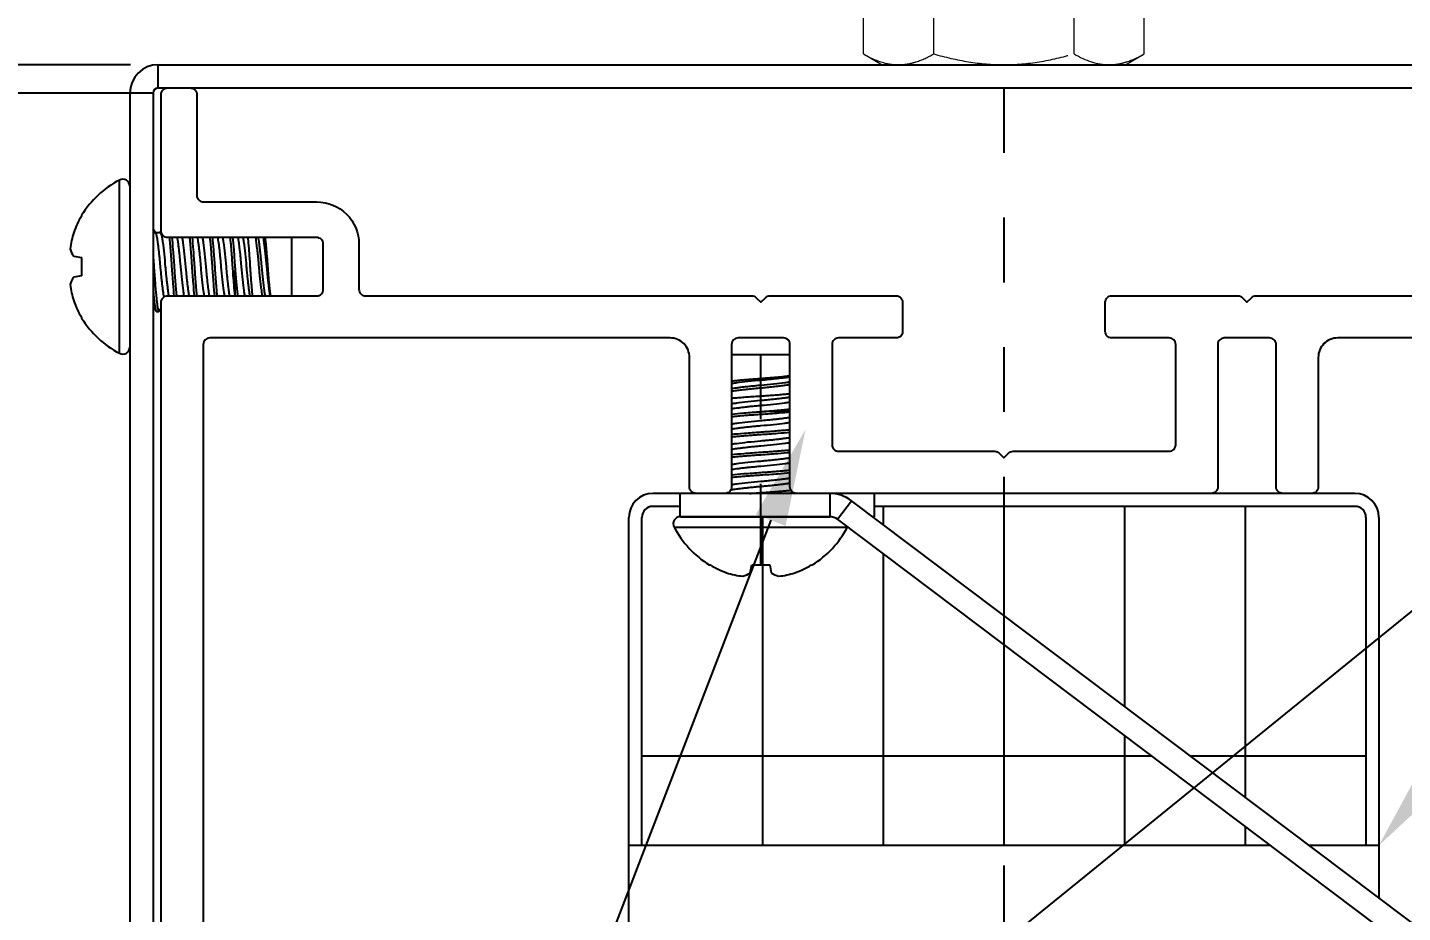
# Model space of a CAD drawing. Extents: x -5.7 to 5.8, y -0.8 to 5.8.
# Drawn here: x -1.506 to 0.615, y 2.477 to 3.843 of the extents above; entities that cross this region are included whole.
import ezdxf
from ezdxf import colors
from ezdxf.entities.mleader import LeaderData, LeaderLine
from ezdxf.math import Vec2, Vec3

# ---------------------------------------------------------------- set-up
doc = ezdxf.new("R2010")
doc.units = 0
doc.header["$LTSCALE"] = 0.5
doc.header["$MEASUREMENT"] = 0
doc.linetypes.add('HIDDEN2', pattern=[0.1875, 0.125, -0.0625])
doc.linetypes.add('PHANTOM', pattern=[0.5, 0.25, -0.05, 0.05, -0.05, 0.05, -0.05])
doc.layers.get('Defpoints').update_dxf_attribs({"linetype": 'CONTINUOUS'})
doc.layers.add('Construction', color=60, linetype='PHANTOM', plot=False)
doc.layers.add('CUST DWG', color=60, linetype='CONTINUOUS', lineweight=20)
for name, color, linetype in [('Driver', 210, 'CONTINUOUS'), ('FAB DWG', 221, 'CONTINUOUS'), ('Hardware', 242, 'CONTINUOUS'), ('Housing', 150, 'CONTINUOUS'), ('Mounting', 4, 'CONTINUOUS')]:
    doc.layers.add(name, color=color, linetype=linetype)
doc.styles.add('LSAD_Standard', font='arial.ttf')
doc.styles.get("Standard").update_dxf_attribs({"font": 'arial.ttf'})
doc.dimstyles.new('LSAD_CustDims', dxfattribs={"dimtxt": 1, "dimasz": 1, "dimexe": 0.0625, "dimexo": 0.042969, "dimgap": 0.0625, "dimtad": 0, "dimtih": 1, "dimtoh": 1, "dimdec": 3, "dimzin": 0, "dimdsep": 46, "dimlunit": 4, "dimtxsty": 'Standard', "dimcen": 0.125, "dimclrd": 256, "dimclre": 256, "dimclrt": 256, "dimadec": 0, "dimazin": 0, "dimtfac": 1, "dimtdec": 3, "dimtix": 1, "dimtofl": 0, "dimtmove": 0, "dimatfit": 3, "dimfxl": 1, "dimfrac": 2, "dimtolj": 1, "dimtzin": 0, "dimarcsym": 0})

# ---------------------------------------------------------------- blocks, each defined once
blk = doc.blocks.new('*D1')
at = {"layer": 'CUST DWG', "lineweight": -2, "ltscale": 0.5, "transparency": 16777216}
for p, q in [((-1.3475, 3.7859), (-2.6345, 3.7859)), ((-2.572, 3.5359), (-2.572, 2.0848)), ((-2.572, 0.25), (-2.572, 1.7011)), ((-1.333, 0), (-2.6345, 0))]:
    blk.add_line(p, q, dxfattribs=at)
at = {"layer": 'CUST DWG', "ltscale": 0.5, "transparency": 16777216}
for points in [[(-2.6137, 3.5359), (-2.5304, 3.5359), (-2.572, 3.7859)], [(-2.6137, 0.25), (-2.5304, 0.25), (-2.572, 0)]]:
    blk.add_solid(points, dxfattribs=at)
at = {"layer": 'Defpoints', "color": 0, "ltscale": 0.5, "transparency": 16777216}
for p in [(-1.3045, 3.7859), (-1.29, 0), (-2.572, 0)]:
    blk.add_point(p, dxfattribs=at)
at = {"layer": 'CUST DWG', "ltscale": 0.5, "transparency": 16777216, "insert": (-2.572, 1.8929), "char_height": 0.25, "attachment_point": 5}
blk.add_mtext('\\A1;3 3/4"', dxfattribs=at)

msp = doc.modelspace()

# ---------------------------------------------------------------- linework, layer by layer
at = {"layer": 'Construction', "ltscale": 0.5, "transparency": 16777216}
msp.add_line((0, 3.75), (0, 0), dxfattribs=at)
at = {"layer": 'Construction', "transparency": 16777216}
msp.add_line((-0.375, 3.0139), (-0.375, 3.3383), dxfattribs=at)
at = {"layer": 'Driver', "transparency": 16777216}
for p, q in [((0.5415, 3.1242), (-0.5415, 3.1242)), ((0, 3.1242), (0, 2.9358)), ((-0.5, 3.1042), (-0.5415, 3.1042)), ((0.5415, 3.1042), (-0.2002, 3.1042)), ((-0.1862, 3.1042), (-0.1862, 3.0761)), ((0.1862, 3.1042), (0.1862, 2.7955)), ((0.3724, 3.1042), (0.3724, 2.6552)), ((-0.5785, 2.1612), (-0.5785, 3.0872)), ((-0.5585, 2.5809), (-0.5585, 3.0872)), ((-0.3724, 3.0883), (-0.3724, 2.5809)), ((0.5585, 3.0872), (0.5585, 2.5809)), ((0.5785, 3.0872), (0.5785, 2.4999)), ((-0.1862, 3.0312), (-0.1862, 2.5809)), ((0, 2.8909), (0, 2.5809)), ((0.1862, 2.7505), (0.1862, 2.5809)), ((0.2282, 2.7189), (-0.5585, 2.7189)), ((0.5585, 2.7189), (0.2879, 2.7189)), ((0.3724, 2.6102), (0.3724, 2.5809)), ((0.4113, 2.5809), (-0.5785, 2.5809)), ((0.5785, 2.5809), (0.471, 2.5809))]:
    msp.add_line(p, q, dxfattribs=at)
for centre, radius, start, end in [((-0.5415, 3.0872), 0.037, 90, 180), ((0.5415, 3.0872), 0.037, 0, 90), ((-0.5415, 3.0872), 0.017, 90, 180), ((0.5415, 3.0872), 0.017, 0, 90)]:
    msp.add_arc(centre, radius, start, end, dxfattribs=at)
at = {"layer": 'Hardware', "linetype": 'HIDDEN2', "lineweight": 15, "transparency": 16777216}
for p, q in [((-0.2166, 3.8026), (-0.2166, 4.6442)), ((-0.1083, 3.8026), (-0.1083, 4.6442)), ((0.1082, 3.8026), (0.1082, 4.6442)), ((0.2164, 3.8026), (0.2164, 4.6442)), ((-0.2166, 3.8026), (-0.1876, 3.7859)), ((0.1874, 3.7859), (0.2164, 3.8026)), ((-0.1876, 3.7859), (0.1874, 3.7859))]:
    msp.add_line(p, q, dxfattribs=at)
at = {"layer": 'Hardware', "linetype": 'Continuous', "lineweight": 25, "transparency": 16777216}
for p, q in [((-1.3646, 3.6079), (-1.3646, 3.3405)), ((-1.3484, 3.5982), (-1.3484, 3.3502)), ((-1.4228, 3.5537), (-1.4228, 3.5524)), ((-1.3015, 3.5263), (-1.3089, 3.5263)), ((-1.0984, 3.4292), (-1.0984, 3.5192)), ((-1.435, 3.4904), (-1.4228, 3.4882)), ((-1.4228, 3.4882), (-1.4228, 3.4602)), ((-1.4228, 3.4602), (-1.435, 3.458)), ((-1.1859, 3.4292), (-1.1859, 3.4684)), ((-1.4228, 3.396), (-1.4228, 3.3947)), ((-1.3074, 3.4052), (-1.3035, 3.4052)), ((-0.33, 3.3383), (-0.42, 3.3383)), ((-0.33, 3.2508), (-0.3692, 3.2508)), ((-0.499, 3.0883), (-0.2687, 3.0883)), ((-0.5087, 3.0721), (-0.2413, 3.0721)), ((-0.4545, 3.0139), (-0.4532, 3.0139)), ((-0.3912, 3.0017), (-0.389, 3.0139)), ((-0.389, 3.0139), (-0.361, 3.0139)), ((-0.361, 3.0139), (-0.3588, 3.0017)), ((-0.2968, 3.0139), (-0.2955, 3.0139))]:
    msp.add_line(p, q, dxfattribs=at)
at = {"layer": 'Hardware', "transparency": 16777216}
for p, q in [((-0.2687, 3.1242), (-0.5, 3.1242)), ((-0.5, 3.1242), (-0.5, 3.0883)), ((-0.375, 3.0883), (-0.375, 3.1242)), ((-0.2002, 3.1242), (-0.2687, 3.1242)), ((-0.2687, 3.1242), (-0.2687, 3.0883)), ((-0.2002, 3.1242), (-0.2002, 3.0883)), ((-0.2567, 3.0843), (-0.2351, 3.1129)), ((1.1476, 2.071), (-0.2351, 3.1129)), ((-0.2687, 3.0883), (-0.5, 3.0883)), ((1.126, 2.0424), (-0.2567, 3.0843)), ((-0.2002, 3.0883), (-0.2024, 3.0883))]:
    msp.add_line(p, q, dxfattribs=at)
at = {"layer": 'Hardware', "linetype": 'Continuous', "lineweight": 25, "transparency": 16777216, "flags": 128}
for points in [[(-1.3126, 3.4397), (-1.3119, 3.432), (-1.3112, 3.4252), (-1.3106, 3.4193), (-1.31, 3.4144), (-1.3094, 3.4106), (-1.3087, 3.4076), (-1.3081, 3.4058), (-1.3074, 3.4052), (-1.3074, 3.4052)], [(-0.3405, 3.1241), (-0.3328, 3.1248), (-0.326, 3.1255), (-0.3251, 3.1256)]]:
    msp.add_lwpolyline(points, dxfattribs=at)
at = {"layer": 'Hardware', "linetype": 'Continuous', "lineweight": 25, "transparency": 16777216}
for centre, radius, start, end in [((-1.2943, 3.4742), 0.151, 117.7001, 148.2579), ((-1.3594, 3.5982), 0.011, 0, 117.7001), ((-1.2925, 3.4746), 0.1518, 149.1506, 159.8273), ((-1.3146, 3.4884), 0.1264, 162.2592, 173.9232), ((-1.4054, 3.511), 0.0361, 194.8463, 214.941), ((-1.4054, 3.4374), 0.0361, 145.059, 165.1537), ((-1.3146, 3.46), 0.1264, 186.0768, 197.7408), ((-1.2925, 3.4738), 0.1518, 200.1727, 210.8494), ((-1.2943, 3.4742), 0.151, 211.7421, 242.2999), ((-1.3594, 3.3502), 0.011, 242.2999, 0), ((-0.499, 3.0773), 0.011, 90, 207.7001), ((-0.375, 3.1423), 0.151, 207.7001, 238.2579), ((-0.375, 3.1423), 0.151, 301.7421, 332.2999), ((-0.251, 3.0773), 0.011, 332.2999, 334.5453), ((-0.3754, 3.1442), 0.1518, 239.1506, 249.8273), ((-0.3746, 3.1442), 0.1518, 290.1727, 300.8494), ((-0.3892, 3.1221), 0.1264, 252.2592, 263.9232), ((-0.4118, 3.0313), 0.0361, 284.8463, 304.941), ((-0.3382, 3.0313), 0.0361, 235.059, 255.1537), ((-0.3608, 3.1221), 0.1264, 276.0768, 287.7408)]:
    msp.add_arc(centre, radius, start, end, dxfattribs=at)
at = {"layer": 'Hardware', "transparency": 16777216}
for radius in [0.0559, 0.02]:
    msp.add_arc((-0.2687, 3.0683), radius, 53, 90, dxfattribs=at)
at = {"layer": 'Hardware', "linetype": 'HIDDEN2', "lineweight": 15, "transparency": 16777216}
for points in [[(-0.2166, 3.8026), (-0.1989, 3.7924), (-0.1809, 3.7859), (-0.1625, 3.7859)], [(0.1082, 3.8026), (0.1259, 3.7924), (0.1439, 3.7859), (0.1623, 3.7859)]]:
    msp.add_open_spline(points, degree=3, dxfattribs=at)
for points, knots in [([(-0.1625, 3.7859), (-0.1579, 3.7859), (-0.1533, 3.7863), (-0.1441, 3.7878), (-0.1396, 3.789), (-0.1261, 3.7933), (-0.1172, 3.7975), (-0.1083, 3.8026)], [0, 0, 0, 0, 0.25, 0.25, 0.5, 0.5, 1, 1, 1, 1]), ([(-0.1083, 3.8026), (-0.0908, 3.7976), (-0.0727, 3.7933), (-0.0366, 3.7875), (-0.0184, 3.7859), (-0.0001, 3.7859)], [0, 0, 0, 0, 0.5, 0.5, 1, 1, 1, 1]), ([(-0.0001, 3.7859), (0.0183, 3.7859), (0.0368, 3.7875), (0.0729, 3.7934), (0.0907, 3.7976), (0.1082, 3.8026)], [0, 0, 0, 0, 0.5, 0.5, 1, 1, 1, 1]), ([(0.1623, 3.7859), (0.1669, 3.7859), (0.1715, 3.7863), (0.1806, 3.7878), (0.1852, 3.789), (0.1987, 3.7933), (0.2076, 3.7975), (0.2164, 3.8026)], [0, 0, 0, 0, 0.25, 0.25, 0.5, 0.5, 1, 1, 1, 1])]:
    msp.add_open_spline(points, degree=3, knots=knots, dxfattribs=at)
at = {"layer": 'Hardware', "linetype": 'Continuous', "lineweight": 25, "transparency": 16777216}
for points in [[(-1.3085, 3.5255), (-1.3098, 3.5278), (-1.3111, 3.5301), (-1.3125, 3.5324)], [(-1.3, 3.5296), (-1.3006, 3.5285), (-1.3013, 3.5274), (-1.302, 3.5263)], [(-1.1863, 3.4742), (-1.1862, 3.4723), (-1.186, 3.4703), (-1.1859, 3.4684)], [(-1.3125, 3.4134), (-1.311, 3.4109), (-1.3095, 3.4083), (-1.308, 3.4058)], [(-1.3028, 3.4058), (-1.3019, 3.4074), (-1.3009, 3.409), (-1.3, 3.4106)], [(-0.375, 3.2504), (-0.3731, 3.2505), (-0.3711, 3.2507), (-0.3692, 3.2508)]]:
    msp.add_open_spline(points, degree=3, dxfattribs=at)
for points, knots in [([(-1.3085, 3.5255), (-1.3083, 3.5252), (-1.3079, 3.5245), (-1.3073, 3.5224), (-1.3067, 3.5194), (-1.3061, 3.5157), (-1.3054, 3.511), (-1.3047, 3.505), (-1.3038, 3.4979), (-1.303, 3.4902), (-1.3022, 3.4822), (-1.3015, 3.4742), (-1.3008, 3.4662), (-1.3, 3.4582), (-1.2992, 3.4505), (-1.2984, 3.4434), (-1.2975, 3.4371), (-1.2968, 3.4318), (-1.2963, 3.4288), (-1.296, 3.4274), (-1.296, 3.4272)], [0, 0, 0, 0, 0.0329569, 0.0767823, 0.1194732, 0.162164, 0.2059894, 0.2595733, 0.3136256, 0.3674426, 0.4203392, 0.4716995, 0.5230598, 0.5759564, 0.6297735, 0.6838258, 0.7374097, 0.7898579, 0.8408154, 0.8497301, 0.8497301, 0.8497301, 0.8497301]), ([(-1.3015, 3.5263), (-1.3008, 3.5263), (-1.3001, 3.5248), (-1.2992, 3.5209), (-1.2989, 3.5194), (-1.2983, 3.5157), (-1.298, 3.5136), (-1.297, 3.5064), (-1.2963, 3.5004), (-1.2949, 3.4876), (-1.2943, 3.4807), (-1.2937, 3.4742)], [0, 0, 0, 0, 0.25, 0.25, 0.375, 0.375, 0.5, 0.5, 0.75, 0.75, 1, 1, 1, 1]), ([(-1.2875, 3.5192), (-1.2874, 3.5183), (-1.2871, 3.5149), (-1.2865, 3.5088), (-1.2858, 3.5005), (-1.2852, 3.4919), (-1.2845, 3.483), (-1.2841, 3.4771), (-1.2839, 3.4742)], [0.5819016, 0.5819016, 0.5819016, 0.5819016, 0.6131397, 0.6918777, 0.7706158, 0.8486488, 0.9253094, 1, 1, 1, 1]), ([(-1.2836, 3.5192), (-1.2831, 3.5136), (-1.2825, 3.5072), (-1.2813, 3.4919), (-1.2806, 3.4828), (-1.28, 3.4742)], [0.5500592, 0.5500592, 0.5500592, 0.5500592, 0.75, 0.75, 1, 1, 1, 1]), ([(-1.2755, 3.5192), (-1.2753, 3.5181), (-1.2749, 3.5157), (-1.2742, 3.511), (-1.2734, 3.505), (-1.2726, 3.4979), (-1.2718, 3.4902), (-1.271, 3.4822), (-1.2705, 3.4769), (-1.2703, 3.4742)], [0.2562161, 0.2562161, 0.2562161, 0.2562161, 0.3437868, 0.4366961, 0.5502937, 0.6648842, 0.7789761, 0.8911165, 1, 1, 1, 1]), ([(-1.2676, 3.5192), (-1.2676, 3.5187), (-1.2675, 3.5181), (-1.2671, 3.5157), (-1.2668, 3.5136), (-1.2658, 3.5064), (-1.2651, 3.5004), (-1.2637, 3.4876), (-1.263, 3.4807), (-1.2625, 3.4742)], [0.3361884, 0.3361884, 0.3361884, 0.3361884, 0.375, 0.375, 0.5, 0.5, 0.75, 0.75, 1, 1, 1, 1]), ([(-1.2563, 3.5192), (-1.2562, 3.5183), (-1.2559, 3.5149), (-1.2553, 3.5088), (-1.2546, 3.5005), (-1.2539, 3.4919), (-1.2533, 3.483), (-1.2529, 3.4771), (-1.2527, 3.4742)], [0.5819016, 0.5819016, 0.5819016, 0.5819016, 0.6131397, 0.6918777, 0.7706158, 0.8486488, 0.9253094, 1, 1, 1, 1]), ([(-1.2524, 3.5192), (-1.2518, 3.5136), (-1.2512, 3.5072), (-1.25, 3.4919), (-1.2493, 3.4828), (-1.2488, 3.4742)], [0.5500592, 0.5500592, 0.5500592, 0.5500592, 0.75, 0.75, 1, 1, 1, 1]), ([(-1.2442, 3.5192), (-1.244, 3.5181), (-1.2436, 3.5157), (-1.2429, 3.511), (-1.2422, 3.505), (-1.2413, 3.4979), (-1.2405, 3.4902), (-1.2397, 3.4822), (-1.2393, 3.4769), (-1.239, 3.4742)], [0.2562161, 0.2562161, 0.2562161, 0.2562161, 0.3437868, 0.4366961, 0.5502937, 0.6648842, 0.7789761, 0.8911165, 1, 1, 1, 1]), ([(-1.2364, 3.5192), (-1.2363, 3.5187), (-1.2362, 3.5181), (-1.2358, 3.5157), (-1.2355, 3.5136), (-1.2345, 3.5064), (-1.2338, 3.5004), (-1.2324, 3.4876), (-1.2318, 3.4807), (-1.2312, 3.4742)], [0.3361884, 0.3361884, 0.3361884, 0.3361884, 0.375, 0.375, 0.5, 0.5, 0.75, 0.75, 1, 1, 1, 1]), ([(-1.225, 3.5192), (-1.2249, 3.5183), (-1.2246, 3.5149), (-1.224, 3.5088), (-1.2233, 3.5005), (-1.2227, 3.4919), (-1.222, 3.483), (-1.2216, 3.4771), (-1.2214, 3.4742)], [0.5819016, 0.5819016, 0.5819016, 0.5819016, 0.6131397, 0.6918777, 0.7706158, 0.8486488, 0.9253094, 1, 1, 1, 1]), ([(-1.2211, 3.5192), (-1.2206, 3.5136), (-1.22, 3.5072), (-1.2188, 3.4919), (-1.2181, 3.4828), (-1.2175, 3.4742)], [0.5500592, 0.5500592, 0.5500592, 0.5500592, 0.75, 0.75, 1, 1, 1, 1]), ([(-1.213, 3.5192), (-1.2128, 3.5181), (-1.2124, 3.5157), (-1.2117, 3.511), (-1.2109, 3.505), (-1.2101, 3.4979), (-1.2093, 3.4902), (-1.2085, 3.4822), (-1.208, 3.4769), (-1.2078, 3.4742)], [0.2562161, 0.2562161, 0.2562161, 0.2562161, 0.3437868, 0.4366961, 0.5502937, 0.6648842, 0.7789761, 0.8911165, 1, 1, 1, 1]), ([(-1.2051, 3.5192), (-1.2051, 3.5187), (-1.205, 3.5181), (-1.2046, 3.5157), (-1.2043, 3.5136), (-1.2033, 3.5064), (-1.2026, 3.5004), (-1.2012, 3.4876), (-1.2005, 3.4807), (-1.2, 3.4742)], [0.3361884, 0.3361884, 0.3361884, 0.3361884, 0.375, 0.375, 0.5, 0.5, 0.75, 0.75, 1, 1, 1, 1]), ([(-1.1938, 3.5192), (-1.1937, 3.5183), (-1.1934, 3.5149), (-1.1928, 3.5088), (-1.1921, 3.5005), (-1.1914, 3.4919), (-1.1908, 3.483), (-1.1904, 3.4771), (-1.1902, 3.4742)], [0.5819016, 0.5819016, 0.5819016, 0.5819016, 0.6131397, 0.6918777, 0.7706158, 0.8486488, 0.9253094, 1, 1, 1, 1]), ([(-1.1899, 3.5192), (-1.1893, 3.5136), (-1.1887, 3.5072), (-1.1875, 3.4919), (-1.1868, 3.4828), (-1.1863, 3.4742)], [0.5500592, 0.5500592, 0.5500592, 0.5500592, 0.75, 0.75, 1, 1, 1, 1]), ([(-1.1817, 3.5192), (-1.1815, 3.5181), (-1.1811, 3.5157), (-1.1804, 3.511), (-1.1797, 3.505), (-1.1788, 3.4979), (-1.178, 3.4902), (-1.1772, 3.4822), (-1.1768, 3.4769), (-1.1765, 3.4742)], [0.2562161, 0.2562161, 0.2562161, 0.2562161, 0.3437868, 0.4366961, 0.5502937, 0.6648842, 0.7789761, 0.8911165, 1, 1, 1, 1]), ([(-1.1739, 3.5192), (-1.1738, 3.5187), (-1.1737, 3.5181), (-1.1733, 3.5157), (-1.173, 3.5136), (-1.172, 3.5064), (-1.1713, 3.5004), (-1.1699, 3.4876), (-1.1693, 3.4807), (-1.1687, 3.4742)], [0.3361884, 0.3361884, 0.3361884, 0.3361884, 0.375, 0.375, 0.5, 0.5, 0.75, 0.75, 1, 1, 1, 1]), ([(-1.1625, 3.4742), (-1.1626, 3.476), (-1.1628, 3.4795), (-1.1632, 3.4848), (-1.1635, 3.4901), (-1.1639, 3.4953), (-1.1643, 3.5003), (-1.1647, 3.5051), (-1.1651, 3.5097), (-1.1654, 3.5141), (-1.1657, 3.5172), (-1.1659, 3.5189), (-1.1659, 3.5192)], [0, 0, 0, 0, 0.0484279, 0.0968558, 0.1466899, 0.1965239, 0.244969, 0.293414, 0.3432642, 0.3931144, 0.4415971, 0.4549008, 0.4549008, 0.4549008, 0.4549008]), ([(-1.1545, 3.5192), (-1.1543, 3.5181), (-1.154, 3.5158), (-1.1535, 3.5119), (-1.153, 3.5078), (-1.1525, 3.5033), (-1.1519, 3.4986), (-1.1514, 3.4938), (-1.1509, 3.4889), (-1.1504, 3.4839), (-1.1499, 3.4789), (-1.1496, 3.4757), (-1.1495, 3.4742)], [0.4736479, 0.4736479, 0.4736479, 0.4736479, 0.5233817, 0.5763447, 0.6293078, 0.683818, 0.7383282, 0.791155, 0.8439816, 0.898345, 0.9527082, 1, 1, 1, 1]), ([(-1.1505, 3.5192), (-1.1503, 3.5181), (-1.1499, 3.5157), (-1.1492, 3.511), (-1.1484, 3.505), (-1.1476, 3.4979), (-1.1468, 3.4902), (-1.146, 3.4822), (-1.1455, 3.4769), (-1.1453, 3.4742)], [0.2562161, 0.2562161, 0.2562161, 0.2562161, 0.3437868, 0.4366961, 0.5502937, 0.6648842, 0.7789761, 0.8911165, 1, 1, 1, 1]), ([(-1.1426, 3.5192), (-1.1426, 3.5187), (-1.1425, 3.5181), (-1.1421, 3.5157), (-1.1418, 3.5136), (-1.1408, 3.5064), (-1.1401, 3.5004), (-1.1387, 3.4876), (-1.138, 3.4807), (-1.1375, 3.4742)], [0.3361884, 0.3361884, 0.3361884, 0.3361884, 0.375, 0.375, 0.5, 0.5, 0.75, 0.75, 1, 1, 1, 1]), ([(-1.1354, 3.4742), (-1.1355, 3.4758), (-1.1357, 3.4789), (-1.136, 3.4836), (-1.1364, 3.4883), (-1.1368, 3.4929), (-1.1372, 3.4973), (-1.1375, 3.5016), (-1.1379, 3.5058), (-1.1383, 3.5097), (-1.1387, 3.5133), (-1.139, 3.5165), (-1.1392, 3.5184), (-1.1393, 3.5192)], [0, 0, 0, 0, 0.0479454, 0.0958908, 0.1452283, 0.1945659, 0.2425294, 0.290493, 0.3398471, 0.3892012, 0.4372115, 0.4852217, 0.5263388, 0.5263388, 0.5263388, 0.5263388]), ([(-1.3125, 3.4914), (-1.3123, 3.4886), (-1.3119, 3.4829), (-1.3113, 3.4742), (-1.3107, 3.4654), (-1.31, 3.4565), (-1.3094, 3.4479), (-1.3087, 3.4396), (-1.308, 3.4319), (-1.3073, 3.4251), (-1.3067, 3.4192), (-1.3061, 3.4143), (-1.3055, 3.4104), (-1.3048, 3.4074), (-1.3042, 3.4056), (-1.3035, 3.4049), (-1.303, 3.4055), (-1.3028, 3.4058)], [0.4031479, 0.4031479, 0.4031479, 0.4031479, 0.4415354, 0.4803485, 0.5191616, 0.5589984, 0.5995484, 0.6404647, 0.6813811, 0.721931, 0.7617678, 0.8005809, 0.839394, 0.8792308, 0.9197807, 0.9606971, 1, 1, 1, 1]), ([(-1.2937, 3.4742), (-1.2935, 3.4715), (-1.293, 3.4662), (-1.2922, 3.4582), (-1.2914, 3.4505), (-1.2905, 3.4434), (-1.2897, 3.4371), (-1.2891, 3.4324), (-1.2887, 3.4301), (-1.2885, 3.4292)], [0, 0, 0, 0, 0.1088843, 0.2210255, 0.3351181, 0.4497094, 0.5633078, 0.6744984, 0.7438723, 0.7438723, 0.7438723, 0.7438723]), ([(-1.2839, 3.4742), (-1.2834, 3.4656), (-1.2827, 3.4565), (-1.2815, 3.4412), (-1.2809, 3.4348), (-1.2804, 3.4292)], [0, 0, 0, 0, 0.25, 0.25, 0.4499408, 0.4499408, 0.4499408, 0.4499408]), ([(-1.28, 3.4742), (-1.2798, 3.4713), (-1.2794, 3.4654), (-1.2788, 3.4565), (-1.2781, 3.4479), (-1.2774, 3.4396), (-1.2769, 3.4335), (-1.2766, 3.4301), (-1.2765, 3.4292)], [0, 0, 0, 0, 0.0746906, 0.1513512, 0.2293842, 0.3081223, 0.3868603, 0.4180984, 0.4180984, 0.4180984, 0.4180984]), ([(-1.2703, 3.4742), (-1.2697, 3.4677), (-1.269, 3.4608), (-1.2677, 3.448), (-1.267, 3.442), (-1.266, 3.4348), (-1.2656, 3.4327), (-1.2653, 3.4303), (-1.2652, 3.4297), (-1.2651, 3.4292)], [0, 0, 0, 0, 0.25, 0.25, 0.5, 0.5, 0.625, 0.625, 0.6638116, 0.6638116, 0.6638116, 0.6638116]), ([(-1.2625, 3.4742), (-1.2622, 3.4715), (-1.2617, 3.4662), (-1.261, 3.4582), (-1.2601, 3.4505), (-1.2593, 3.4434), (-1.2585, 3.4371), (-1.2578, 3.4324), (-1.2574, 3.4301), (-1.2573, 3.4292)], [0, 0, 0, 0, 0.1088843, 0.2210255, 0.3351181, 0.4497094, 0.5633078, 0.6744984, 0.7438723, 0.7438723, 0.7438723, 0.7438723]), ([(-1.2527, 3.4742), (-1.2521, 3.4656), (-1.2515, 3.4565), (-1.2502, 3.4412), (-1.2497, 3.4348), (-1.2491, 3.4292)], [0, 0, 0, 0, 0.25, 0.25, 0.4499408, 0.4499408, 0.4499408, 0.4499408]), ([(-1.2488, 3.4742), (-1.2486, 3.4713), (-1.2482, 3.4654), (-1.2475, 3.4565), (-1.2469, 3.4479), (-1.2462, 3.4396), (-1.2456, 3.4335), (-1.2453, 3.4301), (-1.2452, 3.4292)], [0, 0, 0, 0, 0.0746906, 0.1513512, 0.2293842, 0.3081223, 0.3868603, 0.4180984, 0.4180984, 0.4180984, 0.4180984]), ([(-1.239, 3.4742), (-1.2385, 3.4677), (-1.2378, 3.4608), (-1.2364, 3.448), (-1.2357, 3.442), (-1.2347, 3.4348), (-1.2344, 3.4327), (-1.234, 3.4303), (-1.2339, 3.4297), (-1.2338, 3.4292)], [0, 0, 0, 0, 0.25, 0.25, 0.5, 0.5, 0.625, 0.625, 0.6638116, 0.6638116, 0.6638116, 0.6638116]), ([(-1.2312, 3.4742), (-1.231, 3.4715), (-1.2305, 3.4662), (-1.2297, 3.4582), (-1.2289, 3.4505), (-1.228, 3.4434), (-1.2272, 3.4371), (-1.2266, 3.4324), (-1.2262, 3.4301), (-1.226, 3.4292)], [0, 0, 0, 0, 0.1088843, 0.2210255, 0.3351181, 0.4497094, 0.5633078, 0.6744984, 0.7438723, 0.7438723, 0.7438723, 0.7438723]), ([(-1.2214, 3.4742), (-1.2209, 3.4656), (-1.2202, 3.4565), (-1.219, 3.4412), (-1.2184, 3.4348), (-1.2179, 3.4292)], [0, 0, 0, 0, 0.25, 0.25, 0.4499408, 0.4499408, 0.4499408, 0.4499408]), ([(-1.2175, 3.4742), (-1.2173, 3.4713), (-1.2169, 3.4654), (-1.2163, 3.4565), (-1.2156, 3.4479), (-1.2149, 3.4396), (-1.2144, 3.4335), (-1.2141, 3.4301), (-1.214, 3.4292)], [0, 0, 0, 0, 0.0746906, 0.1513512, 0.2293842, 0.3081223, 0.3868603, 0.4180984, 0.4180984, 0.4180984, 0.4180984]), ([(-1.2078, 3.4742), (-1.2072, 3.4677), (-1.2065, 3.4608), (-1.2052, 3.448), (-1.2045, 3.442), (-1.2035, 3.4348), (-1.2031, 3.4327), (-1.2028, 3.4303), (-1.2027, 3.4297), (-1.2026, 3.4292)], [0, 0, 0, 0, 0.25, 0.25, 0.5, 0.5, 0.625, 0.625, 0.6638116, 0.6638116, 0.6638116, 0.6638116]), ([(-1.2, 3.4742), (-1.1997, 3.4715), (-1.1992, 3.4662), (-1.1985, 3.4582), (-1.1976, 3.4505), (-1.1968, 3.4434), (-1.196, 3.4371), (-1.1953, 3.4324), (-1.1949, 3.4301), (-1.1948, 3.4292)], [0, 0, 0, 0, 0.1088843, 0.2210255, 0.3351181, 0.4497094, 0.5633078, 0.6744984, 0.7438723, 0.7438723, 0.7438723, 0.7438723]), ([(-1.1902, 3.4742), (-1.1896, 3.4649), (-1.1889, 3.455), (-1.1876, 3.4399), (-1.1871, 3.4342), (-1.1866, 3.4292)], [0, 0, 0, 0, 0.5, 0.5, 0.8316519, 0.8316519, 0.8316519, 0.8316519]), ([(-1.1859, 3.4684), (-1.1857, 3.4666), (-1.1854, 3.4629), (-1.185, 3.4576), (-1.1845, 3.4523), (-1.184, 3.447), (-1.1835, 3.442), (-1.183, 3.4371), (-1.1825, 3.4328), (-1.1822, 3.4303), (-1.1821, 3.4292)], [0, 0, 0, 0, 0.0497481, 0.0994963, 0.1505681, 0.20164, 0.2535196, 0.3053993, 0.358783, 0.3985852, 0.3985852, 0.3985852, 0.3985852]), ([(-1.1765, 3.4742), (-1.176, 3.4677), (-1.1753, 3.4608), (-1.1739, 3.448), (-1.1732, 3.442), (-1.1722, 3.4348), (-1.1719, 3.4327), (-1.1715, 3.4303), (-1.1714, 3.4297), (-1.1713, 3.4292)], [0, 0, 0, 0, 0.25, 0.25, 0.5, 0.5, 0.625, 0.625, 0.6638116, 0.6638116, 0.6638116, 0.6638116]), ([(-1.1687, 3.4742), (-1.1685, 3.4715), (-1.168, 3.4662), (-1.1672, 3.4582), (-1.1664, 3.4505), (-1.1655, 3.4434), (-1.1647, 3.4371), (-1.1641, 3.4324), (-1.1637, 3.4301), (-1.1635, 3.4292)], [0, 0, 0, 0, 0.108892, 0.2210411, 0.3351418, 0.4497413, 0.5633477, 0.6745462, 0.7439252, 0.7439252, 0.7439252, 0.7439252]), ([(-1.1589, 3.4292), (-1.159, 3.4303), (-1.1593, 3.4326), (-1.1596, 3.4365), (-1.16, 3.4407), (-1.1604, 3.4452), (-1.1608, 3.4498), (-1.1612, 3.4548), (-1.1616, 3.4605), (-1.162, 3.467), (-1.1623, 3.4718), (-1.1625, 3.4742)], [0.4784181, 0.4784181, 0.4784181, 0.4784181, 0.5269917, 0.5811593, 0.6353269, 0.6886198, 0.7419126, 0.7967531, 0.8515935, 0.9252975, 1, 1, 1, 1]), ([(-1.1495, 3.4742), (-1.1494, 3.4726), (-1.1491, 3.4693), (-1.1486, 3.4644), (-1.1481, 3.4596), (-1.1476, 3.4548), (-1.1471, 3.4503), (-1.1466, 3.4459), (-1.1461, 3.4417), (-1.1455, 3.4378), (-1.145, 3.4341), (-1.1446, 3.4313), (-1.1443, 3.4297), (-1.1443, 3.4292)], [0, 0, 0, 0, 0.0486822, 0.0973645, 0.1474594, 0.1975544, 0.2462716, 0.2949888, 0.3451153, 0.3952417, 0.4440578, 0.4928739, 0.5193115, 0.5193115, 0.5193115, 0.5193115]), ([(-1.1453, 3.4742), (-1.1447, 3.4677), (-1.144, 3.4608), (-1.1427, 3.448), (-1.142, 3.442), (-1.141, 3.4348), (-1.1406, 3.4327), (-1.1403, 3.4303), (-1.1402, 3.4297), (-1.1401, 3.4292)], [0, 0, 0, 0, 0.25, 0.25, 0.5, 0.5, 0.625, 0.625, 0.6638116, 0.6638116, 0.6638116, 0.6638116]), ([(-1.1375, 3.4742), (-1.1372, 3.4715), (-1.1367, 3.4662), (-1.136, 3.4582), (-1.1351, 3.4505), (-1.1343, 3.4434), (-1.1335, 3.4371), (-1.1328, 3.4324), (-1.1324, 3.4301), (-1.1323, 3.4292)], [0, 0, 0, 0, 0.1088973, 0.2210519, 0.3351581, 0.4497631, 0.563375, 0.6745789, 0.7439614, 0.7439614, 0.7439614, 0.7439614]), ([(-1.1312, 3.4292), (-1.1312, 3.4295), (-1.1314, 3.4308), (-1.1316, 3.433), (-1.132, 3.4361), (-1.1324, 3.4395), (-1.1328, 3.4432), (-1.1331, 3.4471), (-1.1335, 3.4511), (-1.1339, 3.4554), (-1.1343, 3.4598), (-1.1346, 3.4645), (-1.135, 3.4693), (-1.1352, 3.4726), (-1.1354, 3.4742)], [0.3796503, 0.3796503, 0.3796503, 0.3796503, 0.401502, 0.4551934, 0.508033, 0.5608727, 0.615216, 0.6695593, 0.7229229, 0.7762865, 0.8312008, 0.886115, 0.9428325, 1, 1, 1, 1]), ([(-0.375, 3.3013), (-0.3766, 3.3012), (-0.3797, 3.301), (-0.3844, 3.3006), (-0.3891, 3.3003), (-0.3937, 3.2999), (-0.3981, 3.2995), (-0.4024, 3.2991), (-0.4065, 3.2988), (-0.4105, 3.2984), (-0.4141, 3.298), (-0.4173, 3.2977), (-0.4192, 3.2974), (-0.42, 3.2973)], [0, 0, 0, 0, 0.0479454, 0.0958908, 0.1452283, 0.1945659, 0.2425294, 0.290493, 0.3398471, 0.3892012, 0.4372115, 0.4852217, 0.5263388, 0.5263388, 0.5263388, 0.5263388]), ([(-0.42, 3.294), (-0.4195, 3.2941), (-0.4189, 3.2942), (-0.4165, 3.2946), (-0.4144, 3.2949), (-0.4072, 3.2959), (-0.4012, 3.2966), (-0.3884, 3.298), (-0.3815, 3.2987), (-0.375, 3.2992)], [0.3361884, 0.3361884, 0.3361884, 0.3361884, 0.375, 0.375, 0.5, 0.5, 0.75, 0.75, 1, 1, 1, 1]), ([(-0.42, 3.2862), (-0.4189, 3.2864), (-0.4165, 3.2868), (-0.4118, 3.2875), (-0.4058, 3.2883), (-0.3987, 3.2891), (-0.391, 3.2899), (-0.383, 3.2907), (-0.3776, 3.2912), (-0.375, 3.2914)], [0.2562161, 0.2562161, 0.2562161, 0.2562161, 0.3437868, 0.4366961, 0.5502937, 0.6648842, 0.7789761, 0.8911165, 1, 1, 1, 1]), ([(-0.33, 3.3055), (-0.3303, 3.3055), (-0.3316, 3.3053), (-0.3338, 3.305), (-0.3369, 3.3047), (-0.3403, 3.3043), (-0.344, 3.3039), (-0.3479, 3.3036), (-0.3519, 3.3032), (-0.3562, 3.3028), (-0.3606, 3.3024), (-0.3653, 3.3021), (-0.3701, 3.3017), (-0.3734, 3.3015), (-0.375, 3.3013)], [0.3796503, 0.3796503, 0.3796503, 0.3796503, 0.401502, 0.4551934, 0.508033, 0.5608727, 0.615216, 0.6695593, 0.7229229, 0.7762865, 0.8312008, 0.886115, 0.9428325, 1, 1, 1, 1]), ([(-0.375, 3.2992), (-0.3723, 3.2995), (-0.367, 3.3), (-0.359, 3.3007), (-0.3513, 3.3016), (-0.3442, 3.3024), (-0.3379, 3.3032), (-0.3332, 3.3039), (-0.3308, 3.3043), (-0.33, 3.3044)], [0, 0, 0, 0, 0.1088973, 0.2210519, 0.3351581, 0.4497631, 0.563375, 0.6745789, 0.7439614, 0.7439614, 0.7439614, 0.7439614]), ([(-0.375, 3.2914), (-0.3685, 3.292), (-0.3616, 3.2926), (-0.3488, 3.294), (-0.3428, 3.2947), (-0.3356, 3.2957), (-0.3334, 3.296), (-0.331, 3.2964), (-0.3305, 3.2965), (-0.33, 3.2966)], [0, 0, 0, 0, 0.25, 0.25, 0.5, 0.5, 0.625, 0.625, 0.6638116, 0.6638116, 0.6638116, 0.6638116]), ([(-0.375, 3.2872), (-0.3734, 3.2873), (-0.3701, 3.2876), (-0.3652, 3.2881), (-0.3604, 3.2886), (-0.3556, 3.2891), (-0.3511, 3.2896), (-0.3467, 3.2901), (-0.3425, 3.2906), (-0.3386, 3.2912), (-0.3349, 3.2917), (-0.3321, 3.2921), (-0.3305, 3.2923), (-0.33, 3.2924)], [0, 0, 0, 0, 0.0486822, 0.0973645, 0.1474594, 0.1975544, 0.2462716, 0.2949888, 0.3451153, 0.3952417, 0.4440578, 0.4928739, 0.5193115, 0.5193115, 0.5193115, 0.5193115]), ([(-0.42, 3.2822), (-0.4189, 3.2824), (-0.4166, 3.2827), (-0.4127, 3.2832), (-0.4085, 3.2837), (-0.4041, 3.2842), (-0.3994, 3.2848), (-0.3946, 3.2853), (-0.3897, 3.2858), (-0.3847, 3.2863), (-0.3797, 3.2868), (-0.3765, 3.287), (-0.375, 3.2872)], [0.4736479, 0.4736479, 0.4736479, 0.4736479, 0.5233817, 0.5763447, 0.6293078, 0.683818, 0.7383282, 0.791155, 0.8439816, 0.898345, 0.9527082, 1, 1, 1, 1]), ([(-0.375, 3.2742), (-0.3768, 3.2741), (-0.3803, 3.2739), (-0.3856, 3.2735), (-0.3909, 3.2731), (-0.3961, 3.2728), (-0.401, 3.2724), (-0.4059, 3.272), (-0.4105, 3.2716), (-0.4149, 3.2712), (-0.418, 3.271), (-0.4196, 3.2708), (-0.42, 3.2708)], [0, 0, 0, 0, 0.0484279, 0.0968558, 0.1466899, 0.1965239, 0.244969, 0.293414, 0.3432642, 0.3931144, 0.4415971, 0.4549008, 0.4549008, 0.4549008, 0.4549008]), ([(-0.42, 3.2628), (-0.4195, 3.2629), (-0.4189, 3.263), (-0.4165, 3.2634), (-0.4144, 3.2637), (-0.4072, 3.2647), (-0.4012, 3.2654), (-0.3884, 3.2668), (-0.3815, 3.2674), (-0.375, 3.268)], [0.3361884, 0.3361884, 0.3361884, 0.3361884, 0.375, 0.375, 0.5, 0.5, 0.75, 0.75, 1, 1, 1, 1]), ([(-0.33, 3.2778), (-0.3311, 3.2776), (-0.3334, 3.2774), (-0.3372, 3.277), (-0.3415, 3.2767), (-0.3459, 3.2763), (-0.3506, 3.2759), (-0.3556, 3.2755), (-0.3613, 3.2751), (-0.3678, 3.2747), (-0.3726, 3.2744), (-0.375, 3.2742)], [0.4784181, 0.4784181, 0.4784181, 0.4784181, 0.5269917, 0.5811593, 0.6353269, 0.6886198, 0.7419126, 0.7967531, 0.8515935, 0.9252975, 1, 1, 1, 1]), ([(-0.375, 3.268), (-0.3723, 3.2682), (-0.367, 3.2687), (-0.359, 3.2695), (-0.3513, 3.2703), (-0.3442, 3.2711), (-0.3379, 3.272), (-0.3332, 3.2726), (-0.3308, 3.273), (-0.33, 3.2732)], [0, 0, 0, 0, 0.108892, 0.2210411, 0.3351418, 0.4497413, 0.5633477, 0.6745462, 0.7439252, 0.7439252, 0.7439252, 0.7439252]), ([(-0.42, 3.255), (-0.4189, 3.2552), (-0.4165, 3.2556), (-0.4118, 3.2562), (-0.4058, 3.257), (-0.3987, 3.2578), (-0.391, 3.2587), (-0.383, 3.2595), (-0.3776, 3.2599), (-0.375, 3.2602)], [0.2562161, 0.2562161, 0.2562161, 0.2562161, 0.3437868, 0.4366961, 0.5502937, 0.6648842, 0.7789761, 0.8911165, 1, 1, 1, 1]), ([(-0.42, 3.2468), (-0.4144, 3.2474), (-0.408, 3.2479), (-0.3927, 3.2492), (-0.3836, 3.2498), (-0.375, 3.2504)], [0.5500592, 0.5500592, 0.5500592, 0.5500592, 0.75, 0.75, 1, 1, 1, 1]), ([(-0.42, 3.2429), (-0.4191, 3.243), (-0.4157, 3.2433), (-0.4096, 3.2439), (-0.4013, 3.2446), (-0.3926, 3.2453), (-0.3838, 3.2459), (-0.3779, 3.2463), (-0.375, 3.2465)], [0.5819016, 0.5819016, 0.5819016, 0.5819016, 0.6131397, 0.6918777, 0.7706158, 0.8486488, 0.9253094, 1, 1, 1, 1]), ([(-0.375, 3.2602), (-0.3685, 3.2607), (-0.3616, 3.2614), (-0.3488, 3.2628), (-0.3428, 3.2635), (-0.3356, 3.2645), (-0.3334, 3.2648), (-0.331, 3.2652), (-0.3305, 3.2653), (-0.33, 3.2654)], [0, 0, 0, 0, 0.25, 0.25, 0.5, 0.5, 0.625, 0.625, 0.6638116, 0.6638116, 0.6638116, 0.6638116]), ([(-0.375, 3.2465), (-0.3657, 3.2471), (-0.3558, 3.2478), (-0.3406, 3.2491), (-0.335, 3.2496), (-0.33, 3.2501)], [0, 0, 0, 0, 0.5, 0.5, 0.8316519, 0.8316519, 0.8316519, 0.8316519]), ([(-0.3692, 3.2508), (-0.3674, 3.2509), (-0.3637, 3.2512), (-0.3584, 3.2517), (-0.3531, 3.2522), (-0.3478, 3.2527), (-0.3428, 3.2532), (-0.3379, 3.2537), (-0.3336, 3.2542), (-0.3311, 3.2545), (-0.33, 3.2546)], [0, 0, 0, 0, 0.0497481, 0.0994963, 0.1505681, 0.20164, 0.2535196, 0.3053993, 0.358783, 0.3985852, 0.3985852, 0.3985852, 0.3985852]), ([(-0.42, 3.2315), (-0.4195, 3.2316), (-0.4189, 3.2317), (-0.4165, 3.2321), (-0.4144, 3.2324), (-0.4072, 3.2334), (-0.4012, 3.2341), (-0.3884, 3.2355), (-0.3815, 3.2362), (-0.375, 3.2367)], [0.3361884, 0.3361884, 0.3361884, 0.3361884, 0.375, 0.375, 0.5, 0.5, 0.75, 0.75, 1, 1, 1, 1]), ([(-0.42, 3.2237), (-0.4189, 3.2239), (-0.4165, 3.2243), (-0.4118, 3.225), (-0.4058, 3.2258), (-0.3987, 3.2266), (-0.391, 3.2274), (-0.383, 3.2282), (-0.3776, 3.2287), (-0.375, 3.2289)], [0.2562161, 0.2562161, 0.2562161, 0.2562161, 0.3437868, 0.4366961, 0.5502937, 0.6648842, 0.7789761, 0.8911165, 1, 1, 1, 1]), ([(-0.375, 3.2367), (-0.3723, 3.237), (-0.367, 3.2375), (-0.359, 3.2382), (-0.3513, 3.2391), (-0.3442, 3.2399), (-0.3379, 3.2407), (-0.3332, 3.2414), (-0.3308, 3.2418), (-0.33, 3.2419)], [0, 0, 0, 0, 0.1088843, 0.2210255, 0.3351181, 0.4497094, 0.5633078, 0.6744984, 0.7438723, 0.7438723, 0.7438723, 0.7438723]), ([(-0.375, 3.2289), (-0.3685, 3.2295), (-0.3616, 3.2301), (-0.3488, 3.2315), (-0.3428, 3.2322), (-0.3356, 3.2332), (-0.3334, 3.2335), (-0.331, 3.2339), (-0.3305, 3.234), (-0.33, 3.2341)], [0, 0, 0, 0, 0.25, 0.25, 0.5, 0.5, 0.625, 0.625, 0.6638116, 0.6638116, 0.6638116, 0.6638116]), ([(-0.42, 3.2156), (-0.4144, 3.2161), (-0.408, 3.2167), (-0.3927, 3.2179), (-0.3836, 3.2186), (-0.375, 3.2192)], [0.5500592, 0.5500592, 0.5500592, 0.5500592, 0.75, 0.75, 1, 1, 1, 1]), ([(-0.42, 3.2117), (-0.4191, 3.2118), (-0.4157, 3.2121), (-0.4096, 3.2126), (-0.4013, 3.2133), (-0.3926, 3.214), (-0.3838, 3.2147), (-0.3779, 3.2151), (-0.375, 3.2153)], [0.5819016, 0.5819016, 0.5819016, 0.5819016, 0.6131397, 0.6918777, 0.7706158, 0.8486488, 0.9253094, 1, 1, 1, 1]), ([(-0.42, 3.2003), (-0.4195, 3.2004), (-0.4189, 3.2005), (-0.4165, 3.2009), (-0.4144, 3.2012), (-0.4072, 3.2022), (-0.4012, 3.2029), (-0.3884, 3.2043), (-0.3815, 3.2049), (-0.375, 3.2055)], [0.3361884, 0.3361884, 0.3361884, 0.3361884, 0.375, 0.375, 0.5, 0.5, 0.75, 0.75, 1, 1, 1, 1]), ([(-0.375, 3.2192), (-0.3721, 3.2194), (-0.3662, 3.2197), (-0.3573, 3.2204), (-0.3487, 3.2211), (-0.3404, 3.2218), (-0.3342, 3.2223), (-0.3309, 3.2226), (-0.33, 3.2227)], [0, 0, 0, 0, 0.0746906, 0.1513512, 0.2293842, 0.3081223, 0.3868603, 0.4180984, 0.4180984, 0.4180984, 0.4180984]), ([(-0.375, 3.2153), (-0.3664, 3.2158), (-0.3573, 3.2165), (-0.342, 3.2177), (-0.3356, 3.2183), (-0.33, 3.2188)], [0, 0, 0, 0, 0.25, 0.25, 0.4499408, 0.4499408, 0.4499408, 0.4499408]), ([(-0.375, 3.2055), (-0.3723, 3.2057), (-0.367, 3.2062), (-0.359, 3.207), (-0.3513, 3.2078), (-0.3442, 3.2086), (-0.3379, 3.2095), (-0.3332, 3.2101), (-0.3308, 3.2105), (-0.33, 3.2107)], [0, 0, 0, 0, 0.1088843, 0.2210255, 0.3351181, 0.4497094, 0.5633078, 0.6744984, 0.7438723, 0.7438723, 0.7438723, 0.7438723]), ([(-0.42, 3.1925), (-0.4189, 3.1927), (-0.4165, 3.1931), (-0.4118, 3.1937), (-0.4058, 3.1945), (-0.3987, 3.1953), (-0.391, 3.1962), (-0.383, 3.197), (-0.3776, 3.1974), (-0.375, 3.1977)], [0.2562161, 0.2562161, 0.2562161, 0.2562161, 0.3437868, 0.4366961, 0.5502937, 0.6648842, 0.7789761, 0.8911165, 1, 1, 1, 1]), ([(-0.42, 3.1843), (-0.4144, 3.1849), (-0.408, 3.1854), (-0.3927, 3.1867), (-0.3836, 3.1873), (-0.375, 3.1879)], [0.5500592, 0.5500592, 0.5500592, 0.5500592, 0.75, 0.75, 1, 1, 1, 1]), ([(-0.42, 3.1804), (-0.4191, 3.1805), (-0.4157, 3.1808), (-0.4096, 3.1814), (-0.4013, 3.1821), (-0.3926, 3.1828), (-0.3838, 3.1834), (-0.3779, 3.1838), (-0.375, 3.184)], [0.5819016, 0.5819016, 0.5819016, 0.5819016, 0.6131397, 0.6918777, 0.7706158, 0.8486488, 0.9253094, 1, 1, 1, 1]), ([(-0.375, 3.1977), (-0.3685, 3.1982), (-0.3616, 3.1989), (-0.3488, 3.2003), (-0.3428, 3.201), (-0.3356, 3.202), (-0.3334, 3.2023), (-0.331, 3.2027), (-0.3305, 3.2028), (-0.33, 3.2029)], [0, 0, 0, 0, 0.25, 0.25, 0.5, 0.5, 0.625, 0.625, 0.6638116, 0.6638116, 0.6638116, 0.6638116]), ([(-0.375, 3.1879), (-0.3721, 3.1881), (-0.3662, 3.1885), (-0.3573, 3.1891), (-0.3487, 3.1898), (-0.3404, 3.1905), (-0.3342, 3.1911), (-0.3309, 3.1914), (-0.33, 3.1915)], [0, 0, 0, 0, 0.0746906, 0.1513512, 0.2293842, 0.3081223, 0.3868603, 0.4180984, 0.4180984, 0.4180984, 0.4180984]), ([(-0.375, 3.184), (-0.3664, 3.1846), (-0.3573, 3.1852), (-0.342, 3.1865), (-0.3356, 3.187), (-0.33, 3.1876)], [0, 0, 0, 0, 0.25, 0.25, 0.4499408, 0.4499408, 0.4499408, 0.4499408]), ([(-0.42, 3.169), (-0.4195, 3.1691), (-0.4189, 3.1692), (-0.4165, 3.1696), (-0.4144, 3.1699), (-0.4072, 3.1709), (-0.4012, 3.1716), (-0.3884, 3.173), (-0.3815, 3.1737), (-0.375, 3.1742)], [0.3361884, 0.3361884, 0.3361884, 0.3361884, 0.375, 0.375, 0.5, 0.5, 0.75, 0.75, 1, 1, 1, 1]), ([(-0.42, 3.1612), (-0.4189, 3.1614), (-0.4165, 3.1618), (-0.4118, 3.1625), (-0.4058, 3.1633), (-0.3987, 3.1641), (-0.391, 3.1649), (-0.383, 3.1657), (-0.3776, 3.1662), (-0.375, 3.1664)], [0.2562161, 0.2562161, 0.2562161, 0.2562161, 0.3437868, 0.4366961, 0.5502937, 0.6648842, 0.7789761, 0.8911165, 1, 1, 1, 1]), ([(-0.375, 3.1742), (-0.3723, 3.1745), (-0.367, 3.175), (-0.359, 3.1757), (-0.3513, 3.1766), (-0.3442, 3.1774), (-0.3379, 3.1782), (-0.3332, 3.1789), (-0.3308, 3.1793), (-0.33, 3.1794)], [0, 0, 0, 0, 0.1088843, 0.2210255, 0.3351181, 0.4497094, 0.5633078, 0.6744984, 0.7438723, 0.7438723, 0.7438723, 0.7438723]), ([(-0.375, 3.1664), (-0.3685, 3.167), (-0.3616, 3.1676), (-0.3488, 3.169), (-0.3428, 3.1697), (-0.3356, 3.1707), (-0.3334, 3.171), (-0.331, 3.1714), (-0.3305, 3.1715), (-0.33, 3.1716)], [0, 0, 0, 0, 0.25, 0.25, 0.5, 0.5, 0.625, 0.625, 0.6638116, 0.6638116, 0.6638116, 0.6638116]), ([(-0.421, 3.1298), (-0.4207, 3.1299), (-0.4194, 3.1301), (-0.4165, 3.1306), (-0.4118, 3.1312), (-0.4058, 3.132), (-0.3987, 3.1328), (-0.391, 3.1337), (-0.383, 3.1345), (-0.375, 3.1352), (-0.367, 3.1359), (-0.359, 3.1367), (-0.3513, 3.1375), (-0.3442, 3.1383), (-0.3379, 3.1391), (-0.3332, 3.1398), (-0.3308, 3.1402), (-0.33, 3.1404)], [0.1072574, 0.1072574, 0.1072574, 0.1072574, 0.1194732, 0.162164, 0.2059894, 0.2595733, 0.3136256, 0.3674426, 0.4203392, 0.4716995, 0.5230598, 0.5759564, 0.6297735, 0.6838258, 0.7374097, 0.7898579, 0.822505, 0.822505, 0.822505, 0.822505]), ([(-0.42, 3.1531), (-0.4144, 3.1536), (-0.408, 3.1542), (-0.3927, 3.1554), (-0.3836, 3.1561), (-0.375, 3.1567)], [0.5500592, 0.5500592, 0.5500592, 0.5500592, 0.75, 0.75, 1, 1, 1, 1]), ([(-0.42, 3.1492), (-0.4191, 3.1493), (-0.4157, 3.1496), (-0.4096, 3.1501), (-0.4013, 3.1508), (-0.3926, 3.1515), (-0.3838, 3.1522), (-0.3779, 3.1526), (-0.375, 3.1528)], [0.5819016, 0.5819016, 0.5819016, 0.5819016, 0.6131397, 0.6918777, 0.7706158, 0.8486488, 0.9253094, 1, 1, 1, 1]), ([(-0.42, 3.1378), (-0.4195, 3.1379), (-0.4189, 3.138), (-0.4165, 3.1384), (-0.4144, 3.1387), (-0.4072, 3.1397), (-0.4012, 3.1404), (-0.3884, 3.1418), (-0.3815, 3.1424), (-0.375, 3.143)], [0.3361884, 0.3361884, 0.3361884, 0.3361884, 0.375, 0.375, 0.5, 0.5, 0.75, 0.75, 1, 1, 1, 1]), ([(-0.375, 3.1567), (-0.3721, 3.1569), (-0.3662, 3.1572), (-0.3573, 3.1579), (-0.3487, 3.1586), (-0.3404, 3.1593), (-0.3342, 3.1598), (-0.3309, 3.1601), (-0.33, 3.1602)], [0, 0, 0, 0, 0.0746906, 0.1513512, 0.2293842, 0.3081223, 0.3868603, 0.4180984, 0.4180984, 0.4180984, 0.4180984]), ([(-0.375, 3.1528), (-0.3664, 3.1533), (-0.3573, 3.154), (-0.342, 3.1552), (-0.3356, 3.1558), (-0.33, 3.1563)], [0, 0, 0, 0, 0.25, 0.25, 0.4499408, 0.4499408, 0.4499408, 0.4499408]), ([(-0.375, 3.143), (-0.3723, 3.1432), (-0.367, 3.1437), (-0.359, 3.1445), (-0.3513, 3.1453), (-0.3442, 3.1461), (-0.3379, 3.147), (-0.3332, 3.1476), (-0.3308, 3.148), (-0.33, 3.1482)], [0, 0, 0, 0, 0.1088843, 0.2210255, 0.3351181, 0.4497094, 0.5633078, 0.6744984, 0.7438723, 0.7438723, 0.7438723, 0.7438723]), ([(-0.3922, 3.1242), (-0.3894, 3.1244), (-0.3837, 3.1248), (-0.375, 3.1254), (-0.3662, 3.126), (-0.3573, 3.1266), (-0.3487, 3.1273), (-0.3404, 3.128), (-0.3337, 3.1286), (-0.33, 3.129), (-0.3286, 3.1291)], [0.4031479, 0.4031479, 0.4031479, 0.4031479, 0.4415354, 0.4803485, 0.5191616, 0.5589984, 0.5995484, 0.6404647, 0.6813811, 0.7058233, 0.7058233, 0.7058233, 0.7058233])]:
    msp.add_open_spline(points, degree=3, knots=knots, dxfattribs=at)
at = {"layer": 'Housing', "lineweight": 25, "transparency": 16777216}
for points in [[(-1.3, 0.5755), (-1.3, 3.4192, -0.414214), (-1.29, 3.4292), (-1.06, 3.4292, 0.414214), (-1.05, 3.4392), (-1.05, 3.5092, 0.414214), (-1.06, 3.5192), (-1.29, 3.5192, -0.414214), (-1.3, 3.5292), (-1.3, 3.74, -0.414214), (-1.29, 3.75), (-1.255, 3.75, -0.414214), (-1.245, 3.74), (-1.245, 3.5842, 0.414214), (-1.235, 3.5742), (-1.06, 3.5742, -0.414214), (-0.995, 3.5092), (-0.995, 3.4392, 0.414214), (-0.985, 3.4292), (-0.3891, 3.4292, -0.198912), (-0.3821, 3.4263), (-0.375, 3.4192), (-0.3679, 3.4263, -0.198912), (-0.3609, 3.4292), (-0.1662, 3.4292, -0.414214), (-0.1562, 3.4192), (-0.1562, 3.3742, -0.414214), (-0.1662, 3.3642), (-0.255, 3.3642, 0.414214), (-0.265, 3.3542), (-0.265, 3.1992, 0.414214), (-0.255, 3.1892), (-0.0141, 3.1892, -0.198912), (-0.0071, 3.1863), (0, 3.1792), (0.0071, 3.1863, -0.198912), (0.0141, 3.1892), (0.255, 3.1892, 0.414214), (0.265, 3.1992), (0.265, 3.3542, 0.414214), (0.255, 3.3642), (0.1663, 3.3642, -0.414214), (0.1563, 3.3742), (0.1563, 3.4192, -0.414214), (0.1663, 3.4292), (0.3609, 3.4292, -0.198912), (0.3679, 3.4263), (0.375, 3.4192), (0.3821, 3.4263, -0.198912), (0.3891, 3.4292), (0.985, 3.4292, 0.414214)], [(1.225, 3.3642), (0.515, 3.3642, 0.414214), (0.485, 3.3342), (0.485, 3.1342, -0.414214), (0.475, 3.1242), (0.43, 3.1242, -0.414214), (0.42, 3.1342), (0.42, 3.3542, 0.414214), (0.41, 3.3642), (0.34, 3.3642, 0.414214), (0.33, 3.3542), (0.33, 3.1342, -0.414214), (0.32, 3.1242), (-0.32, 3.1242, -0.414214), (-0.33, 3.1342), (-0.33, 3.3542, 0.414214), (-0.34, 3.3642), (-0.41, 3.3642, 0.414214), (-0.42, 3.3542), (-0.42, 3.1342, -0.414214), (-0.43, 3.1242), (-0.475, 3.1242, -0.414214), (-0.485, 3.1342), (-0.485, 3.3342, 0.414214), (-0.515, 3.3642), (-1.225, 3.3642, 0.414214), (-1.235, 3.3542), (-1.235, 1.9405, 0.414214)]]:
    msp.add_lwpolyline(points, format="xyb", dxfattribs=at)
at = {"layer": 'Mounting', "transparency": 16777216}
for p, q in [((-1.3045, 3.7859), (1.3045, 3.7859)), ((-1.3045, 3.75), (-1.3045, 3.7859)), ((-1.3125, 3.742), (-1.5625, 3.742)), ((-1.3484, 3.742), (-1.3484, 1.8874)), ((-1.3125, 3.742), (-1.3125, 1.8874)), ((-1.3045, 3.75), (1.3045, 3.75))]:
    msp.add_line(p, q, dxfattribs=at)
for radius in [0.0439, 0.008]:
    msp.add_arc((-1.3045, 3.742), radius, 90, 180, dxfattribs=at)

# ---------------------------------------------------------------- dimensions: what is measured, and where the dimension line sits
at = {"layer": 'CUST DWG', "ltscale": 0.5, "transparency": 16777216}
dim = msp.add_linear_dim(base=(-2.572, 0), p1=(-1.3045, 3.7859), p2=(-1.29, 0), angle=90, dimstyle='LSAD_CustDims', override={"dimtxt": 0.25, "dimasz": 0.25}, dxfattribs=at)
dim.commit()
dim.dimension.update_dxf_attribs({"geometry": '*D1', "text_midpoint": (-2.572, 1.8929), "dimtype": 128})

# ---------------------------------------------------------------- leaders
ml = msp.add_multileader_mtext('Standard', dxfattribs=at)
ml.set_content('\\A1;DRIVER', color=256, style='LSAD_Standard')
ml.set_leader_properties()
ml.build(insert=Vec2(0, 0))
ml.multileader.update_dxf_attribs({"text_left_attachment_type": 2, "dogleg_length": 0.36, "arrow_head_size": 0.1875})
ctx = ml.context
ctx.base_point, ctx.char_height, ctx.arrow_head_size, ctx.landing_gap_size, ctx.plane_origin = Vec3(2.514, 2.9193), 0.1875, 0.1875, 0.09, Vec3(1.028, 3.4637)
ctx.left_attachment = 2
notes = []
notes.append((ctx, [(0, (1, 1, 0), (0.8411, 2.9193), (1, 0), 1.6729, [(0, [(0.5785, 2.5809)], 0, [])])]))
ctx.mtext.insert, ctx.mtext.width, ctx.mtext.defined_height, ctx.mtext.flow_direction = Vec3(2.604, 3.013), 3.15153, 0.8541, 5
at = {"layer": 'FAB DWG', "transparency": 16777216}
ml = msp.add_multileader_mtext('Standard', dxfattribs=at)
ml.set_content('\\A1;#6-32 X {\\H0.7x;\\S1/4;}" SCREW HW63214', color=256)
ml.set_leader_properties()
ml.build(insert=Vec2(0, 0))
ml.multileader.update_dxf_attribs({"text_right_attachment_type": 6, "dogleg_length": 1.6812, "arrow_head_size": 0.15})
ctx = ml.context
ctx.base_point, ctx.char_height, ctx.arrow_head_size, ctx.landing_gap_size, ctx.plane_origin = Vec3(2.514, 3.6729), 0.188, 0.15, 0.09, Vec3(1.2379, 1.8875)
ctx.right_attachment = 6
notes.append((ctx, [(0, (1, 1, 0), (1.5283, 3.6729), (1, 0), 0.9857, [(0, [(-0.306, 3.2229), (-0.8857, 1.7123)], 0, [])])]))
ctx.mtext.insert, ctx.mtext.width, ctx.mtext.defined_height, ctx.mtext.flow_direction = Vec3(2.604, 3.7686), 2.307685, 0.426, 5
for ctx, leaders in notes:
    for number, flags, end, landing, length, lines in leaders:
        leader = LeaderData()
        leader.index, (leader.has_last_leader_line, leader.has_dogleg_vector, leader.attachment_direction) = number, flags
        leader.last_leader_point, leader.dogleg_vector, leader.dogleg_length = Vec3(end), Vec3(landing), length
        for number, points, colour, breaks in lines:
            line = LeaderLine()
            line.index, line.vertices, line.color, line.breaks = number, Vec3.list(points), colors.encode_raw_color(colour), breaks
            leader.lines.append(line)
        ctx.leaders.append(leader)

doc.saveas('drawing.dxf')
